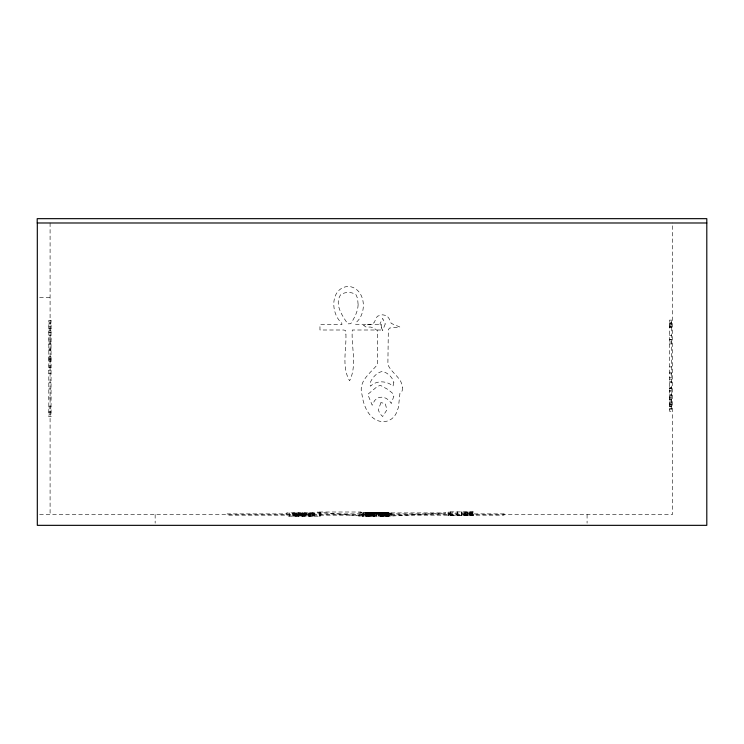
<?xml version="1.0" encoding="UTF-8"?>
<svg xmlns="http://www.w3.org/2000/svg" width="744" height="744" viewBox="0 0 744 744"><rect width="100%" height="100%" fill="white"/><g stroke="black" fill="none" stroke-linecap="round" stroke-linejoin="round"><path stroke-width="0.56" stroke-dasharray="3.72 2.79" d="M388.638 516.206L390.619 512.914L388.638 516.206L362.523 516.206L362.523 512.356L388.684 512.356L388.684 516.206L445.796 512.914L358.441 512.914L358.441 515.964L391.121 515.964L391.121 512.914M389.521 515.918L390.219 515.918M390.191 515.239L390.879 513.797L390.172 513.09L386.192 512.635L372.698 515.499M379.617 512.914L375.776 512.346L368.354 516.206L375.776 512.849L383.197 516.206C377.199 511.788 369.359 512.123 363.007 515.499M376.213 514.392L375.776 512.914L368.354 516.206L375.776 512.346L383.197 516.206L375.776 512.346M371.898 514.234L375.776 512.914M371.935 512.914L383.207 513.09L389.317 515.239M39.627 297.684L50.09 297.684M669.479 322.226L671.72 322.226M48.816 322.859L51.057 322.859M669.479 323.277L671.72 323.277M669.479 323.649L671.72 323.649M48.816 323.826L51.057 323.826M669.479 324.626L671.72 324.626M669.479 325.993L671.72 325.993M669.479 326.142L671.72 326.132M48.816 326.328L51.057 326.328M669.479 326.969L671.72 326.969M669.479 327.555L671.72 327.555M48.816 328.132L51.057 328.132M48.816 328.96L51.057 328.96M48.816 330.252L51.057 330.252M48.816 332.019L51.057 332.019M48.816 332.428L51.057 332.428M48.816 335.488L51.057 335.488M669.479 335.683L671.72 335.683M48.816 338.055L51.057 338.055M669.479 339.404L671.72 339.404M48.816 339.841L51.057 339.841M669.479 339.868L671.72 339.868M48.816 342.007L51.057 342.007M669.479 342.007L671.72 342.007M48.816 343.672L51.057 343.672M669.479 343.895L671.72 343.895M48.816 344.639L51.057 344.639M48.816 348.955L51.057 348.955M48.816 349.922L51.057 349.922M48.816 350.201L51.057 350.201M48.816 356.748L51.057 356.748M48.816 357.855L51.057 357.855M48.816 358.506L51.057 358.506M48.816 359.25L51.057 359.25M48.816 360.068L51.057 360.031M48.816 361.268L51.057 361.268M48.816 365.351L51.057 365.351M669.479 366.913L671.72 366.913M48.816 370.214L51.057 370.214M669.479 372.205L671.72 372.205M48.816 373.218L51.057 373.218M669.479 373.851L671.72 373.851M669.479 377.338L671.72 377.338M669.479 379.096L671.72 379.096M669.479 381.737L671.72 381.737M669.479 382.546L671.72 382.546M48.816 382.844L51.057 382.844M669.479 387.745L671.72 387.745M669.479 388.098L671.72 388.098M669.479 388.582L671.72 388.582M669.479 388.721L671.72 388.721M48.816 388.945L51.057 388.945M669.479 390.395L671.72 390.395M669.479 391.195L671.72 391.195M669.479 394.553L671.72 394.553M669.479 395.631L671.72 395.631M669.479 396.078L671.72 396.078M669.479 397.305L671.72 397.305M48.816 397.975L51.057 397.984M669.479 398.142L671.72 398.142M669.479 399.23L671.72 399.23M669.479 399.919L671.72 399.947M669.479 401.128L671.72 401.128M669.479 402.365L671.72 402.365M669.479 403.425L671.72 403.425M669.479 404.243L671.72 404.243M669.479 404.624L671.72 404.624M669.479 405.127L671.72 405.229M48.816 406.587L51.057 406.587M48.816 407.972L51.057 407.972M669.479 408.298L671.72 408.298M669.479 409.126L671.72 409.126M48.816 411.441L51.057 411.441M48.816 412.26L51.057 412.26M48.816 414.092L51.057 414.092M361.435 512.914L360.933 512.011L316.832 512.011L362.923 516.206L362.877 512.356M39.627 514.541L672.502 514.541L672.502 222.986M388.638 512.914L390.154 514.513M361.407 513.992L362.923 516.206L361.379 514.076L360.933 512.011M587.081 514.541L587.081 523.172M472.877 511.9L472.877 515.48M472.468 511.9L472.468 515.48M472.208 511.9L472.208 515.48M471.24 511.9L471.24 515.48M471.129 511.9L471.129 515.48M470.85 511.9L470.85 515.48M470.18 511.9L470.18 515.48M469.511 511.9L469.511 515.48M468.878 511.9L468.878 515.48M467.781 511.9L467.781 515.48M467.464 511.9L467.446 515.48M466.674 511.9L466.674 515.48M465.967 511.9L465.967 515.48M465.335 511.9L465.335 515.48M464.842 511.9L464.842 515.48M463.977 511.9L463.977 515.48M462.098 511.9L462.098 515.48M461.587 511.9L461.587 515.48M461.429 511.9L461.429 515.48M457.811 511.9L457.811 515.48M457.318 511.9L457.318 515.48M456.053 511.9L456.053 515.48M452.157 511.9L452.157 515.48M450.948 511.9L450.948 515.48M450.641 511.9L450.641 515.48M449.162 511.9L449.162 515.48M448.883 511.9L448.883 515.48M388.303 512.356L388.303 516.206M387.94 512.356L387.94 516.206M387.633 516.206L387.633 512.653L365.481 512.653L365.481 516.206M387.085 512.653L387.085 516.206M386.192 512.653L386.192 516.206M385.997 512.653L385.997 516.206M385.68 512.653L385.68 516.206M385.513 512.356L385.513 516.206M384.983 512.653L384.983 516.206M384.936 512.356L384.936 516.206M384.769 512.653L384.769 516.206M383.774 512.356L383.774 516.206M383.011 512.653L383.011 516.206M382.732 512.653L382.732 516.206M382.546 512.653L382.546 516.206M381.914 512.356L381.998 516.206M381.858 512.653L381.858 516.206M381.681 512.653L381.681 516.206M380.965 512.356L380.965 516.206M380.686 512.356L380.63 516.206M380.491 512.653L380.491 516.206M380.203 512.356L380.203 516.206M378.343 512.356L378.343 516.206M376.501 512.356L376.501 516.206M376.101 512.356L376.101 516.206M374.957 512.653L374.957 516.206M374.678 512.356L374.585 516.206M374.492 512.653L374.492 516.206M373.879 512.356L373.879 516.206M373.479 512.356L373.479 516.206M373.135 512.356L373.135 516.206M372.549 512.356L372.465 516.206M372.372 512.356L372.372 516.206M371.916 512.653L371.916 516.206M371.675 512.356L371.675 516.206M371.098 512.653L371.098 516.206M370.726 512.653L370.726 516.206M370.568 512.653L370.568 516.206M370.196 512.356L370.214 516.206M369.629 512.356L369.647 516.206M369.229 512.653L369.229 516.206M368.875 512.653L368.875 516.206M368.661 512.653L368.661 516.206M368.503 512.356L368.503 516.206M367.276 512.653L367.276 516.206M366.792 512.356L366.792 516.206M366.42 512.653L366.42 516.206M366.188 512.653L366.188 516.206M365.639 512.653L365.639 516.206M363.983 512.356L363.983 516.206M363.221 512.356L363.221 516.206M320.357 512.858L320.357 516.206M319.678 512.858L319.678 516.206M319.39 512.858L319.39 516.206M314.517 512.858L314.517 516.206M313.391 512.858L313.391 516.206M312.936 512.858L312.936 516.206M312.48 512.858L312.48 516.206M312.22 512.858L312.22 516.206M311.094 512.858L311.094 516.206M310.992 512.858L310.992 516.206M310.415 512.858L310.415 516.206M309.96 512.858L309.96 516.206M309.588 512.858L309.588 516.206M309.355 512.858L309.355 516.206M308.769 512.858L308.769 516.206M306.249 512.858L306.249 516.206M305.644 512.858L305.644 516.206M305.087 512.858L305.124 516.206M304.668 512.858L304.668 516.206M303.989 512.858L303.989 516.206M303.84 512.858L303.84 516.206M302.994 512.858L302.994 516.206M302.696 512.858L302.696 516.206M302.259 512.858L302.259 516.206M302.092 512.858L302.092 516.206M301.98 512.858L301.98 516.206M300.771 512.858L300.771 516.206M299.832 512.858L299.832 516.206M299.228 512.858L299.228 516.206M298.623 512.858L298.623 516.206M298.325 512.858L298.325 516.206M298.084 512.858L298.084 516.206M297.442 512.858L297.442 516.206M296.633 512.858L296.633 516.206M296.214 512.858L296.214 516.206M295.749 512.858L295.749 516.206M295.108 512.858L295.108 516.206M294.875 512.858L294.875 516.206M294.54 512.858L294.54 516.206M293.601 512.858L293.601 516.206M293.238 512.858L293.238 516.206M292.373 512.858L292.373 516.206M289.528 512.858L289.528 516.206M155.152 514.541L155.152 523.172M50.09 222.986L50.09 514.541M345.913 334.168C346.537 349.559 341.487 366.969 349.606 380.788C357.353 365.257 351.056 346.565 352.284 330.001L381.57 330.001L381.57 324.272L355.613 324.272L355.613 322.887C367.694 313.382 365.816 288.384 348.629 286.347C330.131 287.519 330.234 313.28 341.784 323.045L341.887 324.719L319.957 324.719L319.957 330.001L343.579 330.001L345.514 330.42L345.913 334.168M402.448 387.689L402.169 390.916L399.956 393.102L398.421 407.526L396.031 413.711A14.471 14.471 0 0 1 382.593 421.671C369.47 420.797 363.453 406.066 362.03 394.738C357.873 381.216 370.382 373.367 377.441 364.514L377.441 330.662L373.562 327.881L370.652 327.053L366.085 327.053L363.593 325.361L372.037 324.031L374.381 322.385L376.241 317.753L377.701 316.107L382.611 314.786L386.927 315.726L389.066 318.572L391.214 323.398L399.956 327.053L389.679 328.02L388.331 329.583L387.875 364.514C391.242 373.07 402.076 377.775 402.448 387.689M358.115 304.677C357.92 311.68 354.321 317.893 350.787 323.724L347.736 323.863C342.417 315.875 333.963 304.138 340.752 294.605C345.263 291.741 351.782 291.611 356.106 294.884L357.613 298.549L358.115 304.677M393.846 382.277L393.009 386.164C386.889 380.677 376.483 380.128 370.549 386.183L369.712 383.82C371.823 378.268 376.185 372.8 382.193 371.442C387.605 372.484 392.283 377.041 393.846 382.277M393.846 396.161L391.344 403.508C388.331 398.589 383.123 395.538 377.496 398.068L374.688 400.467L372.186 405.201L367.75 394.367L377.394 386.452L380.379 385.346L388.015 389.503L392.386 393.111L393.846 396.161M385.243 323.919L382.611 330.578L379.97 323.919L382.611 318.376L385.243 323.919M380.919 402.681L378.324 409.879L379.849 413.618L382.63 416.519L386.927 409.879L385.243 403.508L380.919 402.681M671.72 320.125L669.479 320.125L669.479 411.227L671.72 411.227L671.72 320.125M51.057 320.348L48.816 320.348L48.816 416.733L51.057 416.733L51.057 320.348M51.057 367.09L48.816 367.09L51.057 367.136M671.72 406.754L669.479 406.754L671.72 406.782M473.491 511.9L448.018 511.9L448.018 515.48L473.491 515.48L473.491 511.9M320.785 512.858L286.766 512.858L286.766 516.206L320.785 516.206L320.785 512.858M504.041 513.89L227.106 513.89L227.106 515.183L504.041 515.183L504.041 513.89"/><path stroke-width="1.12" d="M706.8 222.986L37.2 222.986L37.2 218.662L706.8 218.662L706.8 525.338L37.312 525.338L37.312 222.986"/></g></svg>
